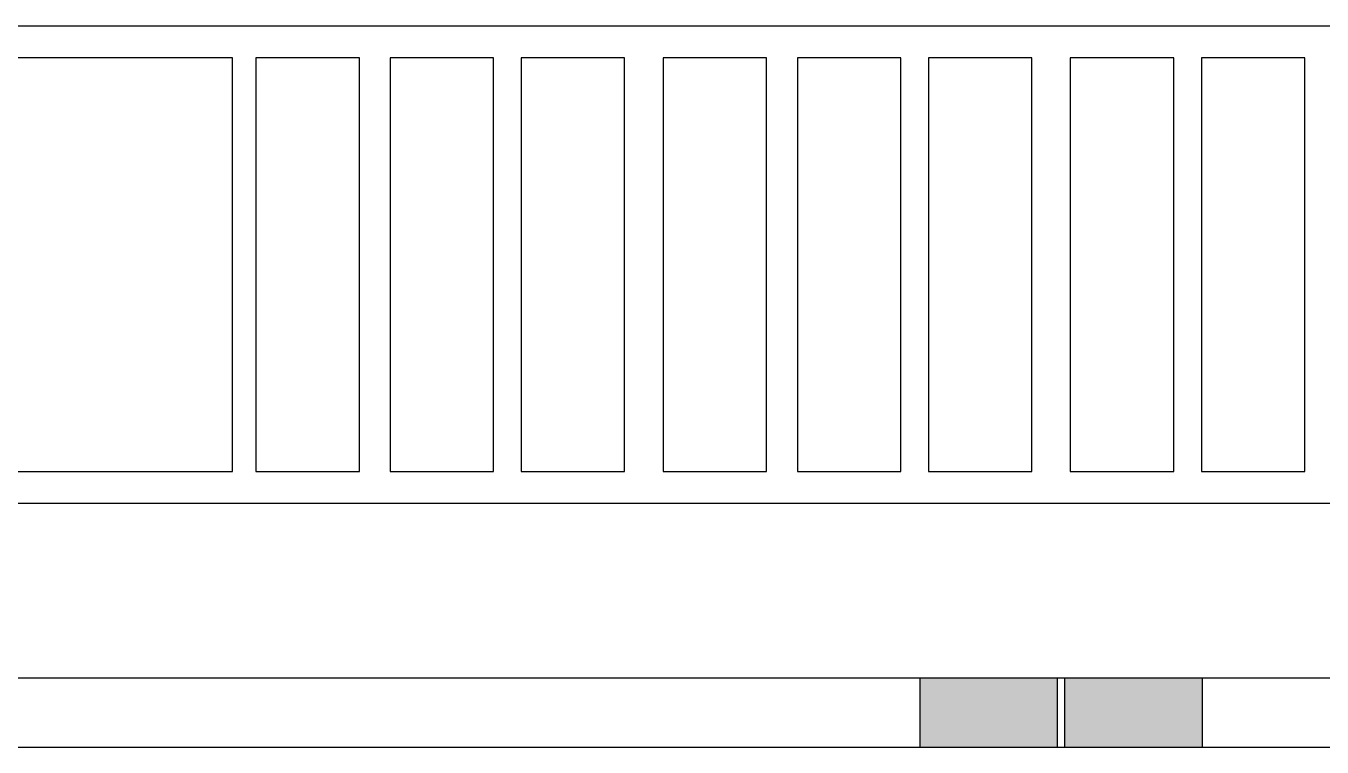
# Model space of a CAD drawing. Header units: metres. Extents: x -658 to -58, y -713 to -118.
# Drawn here: x -211.377 to -207.619, y -147.151 to -145.059 of the extents above; entities that cross this region are included whole.
import ezdxf

# ---------------------------------------------------------------- set-up
doc = ezdxf.new("R2010")
doc.units = ezdxf.units.M
doc.header["$LTSCALE"] = 100
doc.layers.add('plan', color=8, linetype='Continuous')

# ---------------------------------------------------------------- blocks, each defined once
blk = doc.blocks.new('GREGEF')
h = blk.add_hatch(color=256)
h.dxf.hatch_style = 1
h.paths.add_polyline_path([(-208.7855, -147.1512), (-208.3855, -147.1512), (-208.3855, -146.9512), (-208.7855, -146.9512)])
h = blk.add_hatch(color=256)
h.dxf.hatch_style = 1
h.paths.add_polyline_path([(-208.3655, -147.1512), (-207.9655, -147.1512), (-207.9655, -146.9512), (-208.3655, -146.9512)])
for points in [[(-208.7855, -147.1512), (-208.3855, -147.1512), (-208.3855, -146.9512), (-208.7855, -146.9512)], [(-208.3655, -147.1512), (-207.9655, -147.1512), (-207.9655, -146.9512), (-208.3655, -146.9512)]]:
    blk.add_lwpolyline(points, close=True)
blk = doc.blocks.new('A$Cc2be8e3e')
at = {"layer": 'plan'}
for p, q in [((-28.5491, 3.4019), (-2.0028, 3.4019)), ((-22.5767, 3.3095), (-23.7767, 3.3095)), ((-22.5767, 2.1095), (-22.5767, 3.3095)), ((-22.2083, 3.3095), (-22.5083, 3.3095)), ((-22.5083, 3.3095), (-22.5083, 2.1095)), ((-22.2083, 2.1095), (-22.2083, 3.3095)), ((-21.8192, 3.3095), (-22.1192, 3.3095)), ((-22.1192, 3.3095), (-22.1192, 2.1095)), ((-21.8192, 2.1095), (-21.8192, 3.3095)), ((-21.4392, 3.3095), (-21.7392, 3.3095)), ((-21.7392, 3.3095), (-21.7392, 2.1095)), ((-21.4392, 2.1095), (-21.4392, 3.3095)), ((-21.0275, 3.3095), (-21.3275, 3.3095)), ((-21.3275, 3.3095), (-21.3275, 2.1095)), ((-21.0275, 2.1095), (-21.0275, 3.3095)), ((-20.6383, 3.3095), (-20.9383, 3.3095)), ((-20.9383, 3.3095), (-20.9383, 2.1095)), ((-20.6383, 2.1095), (-20.6383, 3.3095)), ((-20.2583, 3.3095), (-20.5583, 3.3095)), ((-20.5583, 3.3095), (-20.5583, 2.1095)), ((-20.2583, 2.1095), (-20.2583, 3.3095)), ((-19.8467, 3.3095), (-20.1467, 3.3095)), ((-20.1467, 3.3095), (-20.1467, 2.1095)), ((-19.8467, 2.1095), (-19.8467, 3.3095)), ((-19.4667, 3.3095), (-19.7667, 3.3095)), ((-19.7667, 3.3095), (-19.7667, 2.1095)), ((-19.4667, 2.1095), (-19.4667, 3.3095)), ((-23.7767, 2.1095), (-22.5767, 2.1095)), ((-22.5083, 2.1095), (-22.2083, 2.1095)), ((-22.1192, 2.1095), (-21.8192, 2.1095)), ((-21.7392, 2.1095), (-21.4392, 2.1095)), ((-21.3275, 2.1095), (-21.0275, 2.1095)), ((-20.9383, 2.1095), (-20.6383, 2.1095)), ((-20.5583, 2.1095), (-20.2583, 2.1095)), ((-20.1467, 2.1095), (-19.8467, 2.1095)), ((-19.7667, 2.1095), (-19.4667, 2.1095)), ((-28.5491, 2.0171), (-17.4035, 2.0171)), ((-2.0028, 1.5095), (-30.0035, 1.5095)), ((-41.8028, 1.3095), (-1.5028, 1.3095))]:
    blk.add_line(p, q, dxfattribs=at)
blk.add_blockref('GREGEF', (188.202, 148.4607), dxfattribs=at)

msp = doc.modelspace()

# ---------------------------------------------------------------- block references
at = {"layer": 'plan'}
msp.add_blockref('A$Cc2be8e3e', (-188.202, -148.4607), dxfattribs=at)

doc.saveas('drawing.dxf')
